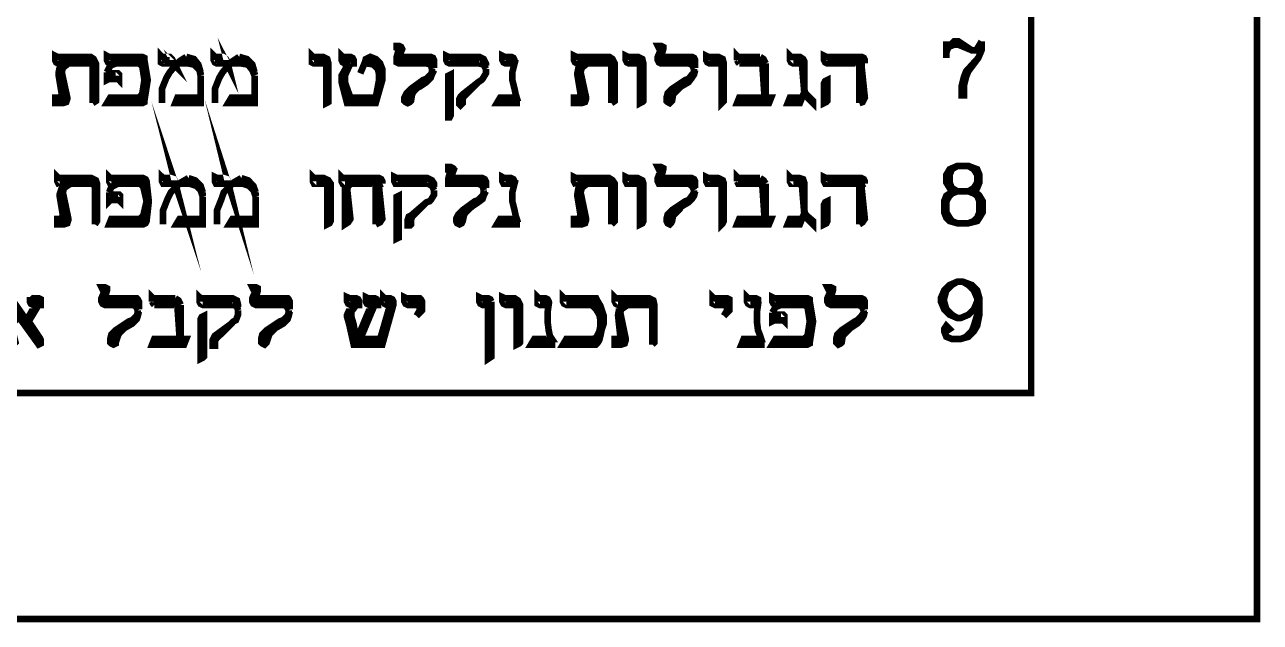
# Model space of a CAD drawing. Extents: x -6935 to 6681, y -4073 to 3778.
# Drawn here: x 5581 to 6681, y -4073 to -3541 of the extents above; entities that cross this region are included whole.
import ezdxf

# ---------------------------------------------------------------- set-up
doc = ezdxf.new("R2010")
doc.units = 0
doc.header["$MEASUREMENT"] = 0

msp = doc.modelspace()

# ---------------------------------------------------------------- linework, layer by layer
at = {"color": 0, "const_width": 5.882508833876793}
for points in [[(6677.84565297868, -4069.668355960762), (6677.84565297868, 3774.663056522774), (-3865.547875738412, 3774.663056522776), (-3865.547875738412, -4069.668355960762), (6677.84565297868, -4069.668355960762)], [(6476.879150683413, -3868.668911616026), (6476.879150683413, 3573.657729669204), (-3663.601347471422, 3573.657729669207), (-3663.601347471422, -3868.668911616026), (6476.879150683413, -3868.668911616026)], [(6476.879150683413, -3868.668911616026), (6476.879150683413, 3573.657729669204), (-3663.601347471422, 3573.657729669207), (-3663.601347471422, -3868.668911616026), (6476.879150683413, -3868.668911616026)], [(5715.076609169868, -3577.484724339126), (5713.129498745855, -3575.531731406278), (5704.293970477373, -3575.531731406278), (5702.340977544523, -3574.543469922186), (5702.340977544523, -3568.666843597144), (5703.293943975614, -3569.666870098903), (5710.158831784747, -3569.666870098903), (5712.141237261763, -3571.608098014082), (5713.129498745855, -3573.555208438095), (5715.076609169868, -3577.484724339126)], [(5762.154327367383, -3577.484724339126), (5761.166065883292, -3575.531731406278), (5752.318772597142, -3575.531731406278), (5750.371662173127, -3574.543469922186), (5749.383400689037, -3572.596359498174), (5749.383400689037, -3568.666843597144), (5750.371662173127, -3569.666870098903), (5757.236549982263, -3569.666870098903), (5760.166039381533, -3571.608098014082), (5761.166065883292, -3573.555208438095), (5762.154327367383, -3577.484724339126)], [(5849.403698391443, -3610.832666918373), (5849.403698391443, -3575.531731406278), (5838.615177190115, -3575.531731406278), (5836.638654221932, -3574.543469922186), (5836.638654221932, -3568.666843597144), (5837.626915706023, -3569.666870098903), (5846.468326483338, -3569.666870098903), (5850.356664822533, -3571.608098014082), (5851.356691324292, -3575.531731406278), (5851.356691324292, -3609.844405434282), (5849.403698391443, -3610.832666918373)], [(5685.646417473981, -3610.832666918373), (5654.274997862918, -3610.832666918373), (5657.245664824026, -3605.914889533252), (5682.716928074711, -3605.914889533252), (5685.646417473981, -3602.985400133982), (5687.634705459832, -3590.243885999805), (5685.646417473981, -3577.484724339126), (5682.716928074711, -3575.531731406278), (5657.245664824026, -3575.531731406278), (5655.269141855842, -3574.543469922186), (5654.274997862918, -3572.596359498174), (5654.274997862918, -3568.666843597144), (5656.257403339934, -3569.666870098903), (5685.646417473981, -3569.666870098903), (5687.634705459832, -3570.619836529991), (5687.634705459832, -3572.596359498174), (5690.564194859102, -3590.243885999805), (5687.634705459832, -3608.850261441356), (5687.634705459832, -3609.844405434282), (5685.646417473981, -3610.832666918373)], [(6128.816985491758, -3610.832666918373), (6128.816985491758, -3575.531731406278), (6119.022608283354, -3575.531731406278), (6117.040202806338, -3574.543469922186), (6116.081353866415, -3572.596359498174), (6116.081353866415, -3568.666843597144), (6118.028464290426, -3569.666870098903), (6126.840462523574, -3569.666870098903), (6130.764095915771, -3571.608098014082), (6131.752357399862, -3575.531731406278), (6131.752357399862, -3608.850261441356), (6130.764095915771, -3609.844405434282), (6128.816985491758, -3610.832666918373)], [(6201.359496180243, -3610.832666918373), (6201.359496180243, -3575.531731406278), (6190.572151480679, -3575.531731406278), (6188.625629307551, -3574.543469922186), (6187.636191321692, -3572.596359498174), (6187.636191321692, -3568.666843597144), (6189.615067293407, -3569.666870098903), (6198.424124272138, -3569.666870098903), (6202.348934166102, -3571.608098014082), (6203.33837215196, -3575.531731406278), (6203.33837215196, -3608.850261441356), (6202.348934166102, -3609.844405434282), (6201.359496180243, -3610.832666918373)], [(5960.183104751011, -3585.337873632351), (5960.183104751011, -3621.621188119702), (5959.188960758087, -3623.562416034882), (5958.235994326998, -3623.562416034882), (5958.235994326998, -3586.326135116442), (5960.183104751011, -3585.337873632351)], [(6295.476108016972, -3590.243885999805), (6295.476108016972, -3608.850261441356), (6294.5190238297, -3609.844405434282), (6292.540147857984, -3610.832666918373), (6292.540147857984, -3593.179257907909), (6293.52958584384, -3591.202734939726), (6295.476108016972, -3590.243885999805)], [(5716.06487065396, -3685.352288825925), (5715.076609169868, -3682.381621864817), (5704.293970477373, -3682.381621864817), (5703.293943975614, -3680.434511440804), (5703.293943975614, -3676.516760557442), (5704.293970477373, -3677.505022041533), (5711.147093268837, -3677.505022041533), (5714.088347685776, -3678.493283525623), (5715.076609169868, -3681.422772924896), (5716.06487065396, -3685.352288825925)], [(5763.107293798472, -3685.352288825925), (5762.154327367383, -3682.381621864817), (5751.359923657219, -3682.381621864817), (5750.371662173127, -3680.434511440804), (5750.371662173127, -3676.516760557442), (5752.318772597142, -3677.505022041533), (5758.224811466354, -3677.505022041533), (5761.166065883292, -3678.493283525623), (5762.154327367383, -3681.422772924896), (5763.107293798472, -3685.352288825925)], [(5686.634678958073, -3718.670818861002), (5656.257403339934, -3718.670818861002), (5658.204513763947, -3713.753041475881), (5683.705189558803, -3713.753041475881), (5686.634678958073, -3710.82355207661), (5689.575933375012, -3698.082037942433), (5686.634678958073, -3685.352288825925), (5683.705189558803, -3682.381621864817), (5657.245664824026, -3682.381621864817), (5656.257403339934, -3680.434511440804), (5656.257403339934, -3676.516760557442), (5657.245664824026, -3677.505022041533), (5686.634678958073, -3677.505022041533), (5688.622966943924, -3678.493283525623), (5689.575933375012, -3680.434511440804), (5691.552456343194, -3698.082037942433), (5689.575933375012, -3715.729564444064), (5688.622966943924, -3717.68255737691), (5686.634678958073, -3718.670818861002)], [(5850.356664822533, -3718.670818861002), (5850.356664822533, -3682.381621864817), (5838.615177190115, -3682.381621864817), (5837.626915706023, -3680.434511440804), (5837.626915706023, -3676.516760557442), (5838.615177190115, -3677.505022041533), (5847.427175423263, -3677.505022041533), (5851.356691324292, -3679.446249956713), (5853.333214292476, -3682.381621864817), (5853.333214292476, -3715.729564444064), (5852.344952808384, -3717.68255737691), (5850.356664822533, -3718.670818861002)], [(6128.816985491758, -3718.670818861002), (6128.816985491758, -3682.381621864817), (6117.040202806338, -3682.381621864817), (6116.081353866415, -3680.434511440804), (6116.081353866415, -3676.516760557442), (6118.028464290426, -3677.505022041533), (6126.840462523574, -3677.505022041533), (6130.764095915771, -3679.446249956713), (6131.752357399862, -3682.381621864817), (6131.752357399862, -3715.729564444064), (6130.764095915771, -3717.68255737691), (6128.816985491758, -3718.670818861002)], [(6201.359496180243, -3718.670818861002), (6201.359496180243, -3682.381621864817), (6188.625629307551, -3682.381621864817), (6187.636191321692, -3680.434511440804), (6187.636191321692, -3676.516760557442), (6189.615067293407, -3677.505022041533), (6198.424124272138, -3677.505022041533), (6202.348934166102, -3679.446249956713), (6203.33837215196, -3682.381621864817), (6203.33837215196, -3715.729564444064), (6202.348934166102, -3717.68255737691), (6201.359496180243, -3718.670818861002)], [(5914.093648037586, -3693.17602557498), (5914.093648037586, -3730.447601546424), (5912.146537613575, -3731.400567977512), (5912.146537613575, -3694.164287059071), (5914.093648037586, -3693.17602557498)], [(6295.476108016972, -3698.082037942433), (6295.476108016972, -3715.729564444064), (6294.5190238297, -3717.68255737691), (6292.540147857984, -3718.670818861002), (6292.540147857984, -3701.023292359373), (6293.52958584384, -3699.070299426524), (6295.476108016972, -3698.082037942433)], [(5909.217048214303, -3787.284401899341), (5909.217048214303, -3790.260951369283), (5899.381493444062, -3825.556004372543), (5873.910230193374, -3825.556004372543), (5869.992479310013, -3807.908477870914), (5868.015956341831, -3801.04359006178), (5868.015956341831, -3799.067067093597), (5871.933707225193, -3790.260951369283), (5870.980740794104, -3790.260951369283), (5869.004217825921, -3789.260924867524), (5868.015956341831, -3787.284401899341), (5868.015956341831, -3783.396063560149), (5869.992479310013, -3784.35491250007), (5875.863223126222, -3784.35491250007), (5877.84562860324, -3785.343173984162), (5878.798595034326, -3787.284401899341), (5878.798595034326, -3790.260951369283), (5875.863223126222, -3790.260951369283), (5874.869079133297, -3792.202179284462), (5871.933707225193, -3796.125812676657), (5871.933707225193, -3801.04359006178), (5873.910230193374, -3807.908477870914), (5875.863223126222, -3820.638226987422), (5876.851484610313, -3820.638226987422), (5889.581233726822, -3790.260951369283), (5887.640005811643, -3790.260951369283), (5885.66348284346, -3789.260924867524), (5884.704633903539, -3787.284401899341), (5884.704633903539, -3783.396063560149), (5886.651744327552, -3784.35491250007), (5892.522488143761, -3784.35491250007), (5894.499011111942, -3785.343173984162), (5895.487272596034, -3787.284401899341), (5895.487272596034, -3790.260951369283), (5892.522488143761, -3790.260951369283), (5879.786856518418, -3820.638226987422), (5897.434383020047, -3820.638226987422), (5906.240498744362, -3790.260951369283), (5903.31100934509, -3790.260951369283), (5901.363898921079, -3789.260924867524), (5900.375637436988, -3787.284401899341), (5900.375637436988, -3783.396063560149), (5901.363898921079, -3784.35491250007), (5906.240498744362, -3784.35491250007), (5908.228786730213, -3785.343173984162), (5909.217048214303, -3787.284401899341)], [(6018.996428072112, -3825.556004372543), (6018.996428072112, -3790.260951369283), (6009.202050863707, -3790.260951369283), (6007.254940439694, -3789.260924867524), (6006.266678955602, -3787.284401899341), (6006.266678955602, -3783.396063560149), (6008.213789379615, -3784.35491250007), (6017.049317648098, -3784.35491250007), (6019.990572065039, -3786.331435468253), (6021.937682489051, -3790.260951369283), (6021.937682489051, -3823.579481404362), (6020.978833549128, -3824.567742888453), (6018.996428072112, -3825.556004372543)], [(6089.592416587468, -3825.556004372543), (6060.203402453419, -3825.556004372543), (6063.138774361523, -3820.638226987422), (6086.657044679363, -3820.638226987422), (6089.592416587468, -3819.649965503333), (6092.527788495572, -3813.773339178289), (6093.521932488498, -3808.861444302001), (6093.521932488498, -3803.978961969884), (6092.527788495572, -3799.067067093597), (6089.592416587468, -3794.149289708474), (6086.657044679363, -3791.21391780037), (6084.70993425535, -3790.260951369283), (6063.138774361523, -3790.260951369283), (6061.156368884507, -3789.260924867524), (6060.203402453419, -3787.284401899341), (6060.203402453419, -3783.396063560149), (6061.156368884507, -3784.35491250007), (6089.592416587468, -3784.35491250007), (6090.580678071557, -3786.331435468253), (6093.521932488498, -3791.21391780037), (6096.457304396603, -3800.055328577689), (6096.457304396603, -3806.920216386822), (6094.510193972588, -3812.785077694197), (6093.521932488498, -3817.702855079317), (6092.527788495572, -3821.626488471513), (6090.580678071557, -3824.567742888453), (6089.592416587468, -3825.556004372543)], [(6277.827405013575, -3825.556004372543), (6246.455397151627, -3825.556004372543), (6249.39076905973, -3820.638226987422), (6274.890856603703, -3820.638226987422), (6277.827405013575, -3817.702855079317), (6279.805692734408, -3804.931928400972), (6277.827405013575, -3792.202179284462), (6274.890856603703, -3790.260951369283), (6249.39076905973, -3790.260951369283), (6247.444835137483, -3789.260924867524), (6246.455397151627, -3787.284401899341), (6246.455397151627, -3783.396063560149), (6248.434273123343, -3784.35491250007), (6277.827405013575, -3784.35491250007), (6279.805692734408, -3785.343173984162), (6279.805692734408, -3787.284401899341), (6282.742241144277, -3804.931928400972), (6279.805692734408, -3823.579481404362), (6279.805692734408, -3824.567742888453), (6277.827405013575, -3825.556004372543)], [(5740.577284964724, -3800.055328577689), (5740.577284964724, -3836.30923052087), (5739.589023480632, -3837.297492004961), (5737.641913056619, -3838.285753489053), (5737.641913056619, -3802.990700485793), (5738.60076199654, -3801.04359006178), (5740.577284964724, -3800.055328577689)]]:
    msp.add_lwpolyline(points, close=True, dxfattribs=at)
for points in [[(5883.716372419447, -3575.531731406278), (5884.704633903539, -3571.608098014082), (5888.628267295735, -3569.666870098903), (5893.510749627851, -3571.608098014082), (5897.434383020047, -3575.531731406278), (5899.381493444062, -3580.449508791401), (5899.381493444062, -3590.243885999805), (5893.510749627851, -3610.832666918373), (5868.015956341831, -3610.832666918373), (5863.127591500879, -3592.190996423817), (5863.127591500879, -3586.326135116442), (5867.051224893074, -3579.461247307309), (5867.051224893074, -3576.519992890369), (5866.062963408984, -3575.531731406278), (5864.115852984971, -3574.543469922186), (5863.127591500879, -3572.596359498174), (5863.127591500879, -3568.666843597144), (5864.115852984971, -3569.666870098903), (5870.980740794104, -3569.666870098903), (5872.921968709285, -3570.619836529991), (5873.910230193374, -3572.596359498174), (5873.910230193374, -3575.531731406278), (5870.980740794104, -3575.531731406278), (5866.062963408984, -3586.326135116442), (5866.062963408984, -3592.190996423817), (5870.980740794104, -3605.914889533252), (5893.510749627851, -3605.914889533252), (5896.446121535957, -3590.243885999805), (5896.446121535957, -3585.337873632351)], [(5938.606062348352, -3575.531731406278), (5914.093648037586, -3575.531731406278), (5912.146537613575, -3574.543469922186), (5912.146537613575, -3569.666870098903), (5914.093648037586, -3562.80198228977), (5912.146537613575, -3561.813720805678), (5912.146537613575, -3559.831315328661), (5914.093648037586, -3559.831315328661), (5916.070171005769, -3560.825459321587), (5917.034902454527, -3562.80198228977), (5914.093648037586, -3569.666870098903), (5942.529695740546, -3569.666870098903), (5944.512101217564, -3570.619836529991), (5945.465067648653, -3572.596359498174), (5945.465067648653, -3579.461247307309)], [(6171.96636429001, -3575.531731406278), (6147.458655986315, -3575.531731406278), (6145.476250509299, -3574.543469922186), (6144.487989025207, -3572.596359498174), (6144.487989025207, -3569.666870098903), (6147.458655986315, -3562.80198228977), (6145.476250509299, -3561.813720805678), (6144.487989025207, -3559.831315328661), (6147.458655986315, -3559.831315328661), (6149.405766410327, -3560.825459321587), (6149.405766410327, -3562.80198228977), (6147.458655986315, -3569.666870098903), (6174.902912699883, -3569.666870098903), (6176.848846622128, -3570.619836529991), (6177.838284607988, -3572.596359498174), (6177.838284607988, -3579.461247307309)], [(6235.668052452063, -3569.666870098903), (6216.072239024654, -3569.666870098903), (6215.082801038794, -3568.666843597144), (6215.082801038794, -3572.596359498174)], [(6270.008374271585, -3575.531731406278), (6265.092949889999, -3575.531731406278), (6263.146427716869, -3574.543469922186), (6262.156989731011, -3572.596359498174), (6262.156989731011, -3568.666843597144), (6263.146427716869, -3569.666870098903), (6270.96604670974, -3569.666870098903), (6273.901418617845, -3571.608098014082), (6274.890856603703, -3573.555208438095), (6274.890856603703, -3598.067622748861), (6275.880294589562, -3601.997138649891), (6282.742241144277, -3608.850261441356), (6282.742241144277, -3610.832666918373), (6274.890856603703, -3602.985400133982)], [(6401.368914288238, -3555.937094480634), (6401.368914288238, -3570.619836529991)], [(6401.368914288238, -3565.737354197874), (6403.347790259953, -3560.825459321587), (6408.230272592071, -3555.937094480634), (6412.155670736918, -3555.937094480634), (6423.93245342234, -3563.760831229691), (6427.857851567185, -3563.760831229691), (6429.804961991198, -3560.825459321587), (6432.740333899304, -3555.937094480634)], [(6403.347790259953, -3560.825459321587), (6408.230272592071, -3558.87246638874), (6412.155670736918, -3558.87246638874), (6423.93245342234, -3563.760831229691)], [(6432.740333899304, -3555.937094480634), (6432.740333899304, -3563.760831229691), (6429.804961991198, -3570.619836529991), (6420.964139464764, -3582.396619215413), (6419.018205542518, -3587.314396600534), (6417.071095118505, -3595.132250840755), (6417.071095118505, -3606.903151017344)], [(5614.103345036372, -3602.985400133982), (5611.162090619435, -3585.337873632351), (5611.162090619435, -3584.337847130592), (5612.115057050522, -3579.461247307309), (5618.021095919734, -3575.531731406278), (5611.162090619435, -3575.531731406278), (5609.185567651251, -3574.543469922186), (5608.22671871133, -3572.596359498174), (5608.22671871133, -3568.666843597144), (5610.173829135343, -3569.666870098903), (5639.604020831228, -3569.666870098903), (5642.5335102305, -3571.608098014082), (5644.480620654511, -3575.531731406278), (5644.480620654511, -3608.850261441356), (5641.545248746408, -3610.832666918373)], [(5639.604020831228, -3575.531731406278), (5619.968206343747, -3575.531731406278), (5615.091606520464, -3579.461247307309), (5614.103345036372, -3583.384880699505), (5619.01523991266, -3605.914889533252), (5619.01523991266, -3606.903151017344), (5618.021095919734, -3609.844405434282), (5615.091606520464, -3610.832666918373), (5608.22671871133, -3610.832666918373), (5608.22671871133, -3605.914889533252), (5611.162090619435, -3605.914889533252)], [(5640.556987262316, -3572.596359498174), (5611.162090619435, -3572.596359498174)], [(5639.604020831228, -3575.531731406278), (5641.545248746408, -3575.531731406278), (5641.545248746408, -3577.484724339126)], [(5654.274997862918, -3583.384880699505), (5657.245664824026, -3577.484724339126), (5662.128147156143, -3575.531731406278)], [(5657.245664824026, -3572.596359498174), (5685.646417473981, -3572.596359498174)], [(5724.870986378273, -3569.666870098903), (5719.000242562062, -3573.555208438095), (5717.053132138049, -3575.531731406278), (5715.076609169868, -3577.484724339126), (5710.158831784747, -3583.384880699505), (5707.223459876643, -3588.267363031621), (5703.293943975614, -3598.067622748861), (5703.293943975614, -3610.832666918373)], [(5710.158831784747, -3572.596359498174), (5703.293943975614, -3572.596359498174)], [(5726.847509346455, -3575.531731406278), (5717.053132138049, -3575.531731406278)], [(5722.929758463093, -3572.596359498174), (5733.71239715559, -3575.531731406278)], [(5724.870986378273, -3569.666870098903), (5731.735874187407, -3571.608098014082), (5735.659507579603, -3576.519992890369), (5737.641913056619, -3583.384880699505)], [(5726.847509346455, -3575.531731406278), (5731.735874187407, -3576.519992890369), (5736.653651572527, -3581.408357731322), (5737.641913056619, -3586.326135116442)], [(5771.948704575787, -3569.666870098903), (5766.07796075958, -3573.555208438095), (5765.083816766653, -3575.531731406278), (5762.154327367383, -3577.484724339126), (5757.236549982263, -3583.384880699505), (5754.301178074158, -3588.267363031621), (5750.371662173127, -3598.067622748861), (5750.371662173127, -3610.832666918373)], [(5757.236549982263, -3572.596359498174), (5750.371662173127, -3572.596359498174)], [(5773.895814999802, -3575.531731406278), (5765.083816766653, -3575.531731406278)], [(5769.972181607607, -3572.596359498174), (5781.743081784194, -3575.531731406278)], [(5771.948704575787, -3569.666870098903), (5778.813592384924, -3571.608098014082), (5783.690192208207, -3576.519992890369), (5785.672597685223, -3583.384880699505)], [(5773.895814999802, -3575.531731406278), (5779.801853869014, -3576.519992890369), (5783.690192208207, -3581.408357731322), (5785.672597685223, -3586.326135116442)], [(5849.403698391443, -3572.596359498174), (5838.615177190115, -3572.596359498174)], [(5870.980740794104, -3572.596359498174), (5866.062963408984, -3572.596359498174), (5868.015956341831, -3575.531731406278)], [(5879.786856518418, -3584.337847130592), (5884.704633903539, -3572.596359498174), (5888.628267295735, -3572.596359498174), (5895.487272596034, -3577.484724339126), (5896.446121535957, -3581.408357731322)], [(5883.716372419447, -3577.484724339126), (5884.704633903539, -3575.531731406278), (5886.651744327552, -3575.531731406278)], [(5886.651744327552, -3575.531731406278), (5891.557756695005, -3576.519992890369), (5895.487272596034, -3580.449508791401), (5896.446121535957, -3585.337873632351)], [(5942.529695740546, -3572.596359498174), (5914.093648037586, -3572.596359498174)], [(5938.606062348352, -3575.531731406278), (5942.529695740546, -3576.519992890369), (5943.517957224638, -3580.449508791401)], [(5985.677898037035, -3575.531731406278), (5959.188960758087, -3575.531731406278), (5957.241850334074, -3574.543469922186), (5956.253588849982, -3572.596359498174), (5956.253588849982, -3568.666843597144), (5958.235994326998, -3569.666870098903), (5985.677898037035, -3569.666870098903), (5989.607413938063, -3571.608098014082), (5991.554524362076, -3575.531731406278), (5991.554524362076, -3577.484724339126)], [(5985.677898037035, -3572.596359498174), (5960.183104751011, -3572.596359498174)], [(5985.677898037035, -3575.531731406278), (5989.607413938063, -3576.519992890369), (5991.554524362076, -3580.449508791401)], [(6018.996428072112, -3606.903151017344), (6018.996428072112, -3610.832666918373), (6001.348901570482, -3610.832666918373), (6004.284273478586, -3605.914889533252), (6018.996428072112, -3605.914889533252), (6018.043461641024, -3602.985400133982), (6017.049317648098, -3598.067622748861), (6015.072794679918, -3590.243885999805), (6015.072794679918, -3583.384880699505), (6017.049317648098, -3575.531731406278), (6009.202050863707, -3575.531731406278), (6007.254940439694, -3574.543469922186), (6006.266678955602, -3572.596359498174), (6006.266678955602, -3568.666843597144), (6008.213789379615, -3569.666870098903), (6014.113945739995, -3569.666870098903), (6016.061056164006, -3570.619836529991), (6017.049317648098, -3572.596359498174), (6017.049317648098, -3575.531731406278)], [(6014.113945739995, -3572.596359498174), (6009.202050863707, -3572.596359498174)], [(6075.874405986868, -3602.985400133982), (6072.933151569929, -3585.337873632351), (6072.933151569929, -3584.337847130592), (6073.927295562855, -3579.461247307309), (6079.798039379062, -3575.531731406278), (6072.933151569929, -3575.531731406278), (6070.956628601747, -3574.543469922186), (6069.997779661822, -3572.596359498174), (6069.997779661822, -3568.666843597144), (6071.944890085837, -3569.666870098903), (6101.369199272889, -3569.666870098903), (6104.304571180994, -3571.608098014082), (6106.251681605007, -3575.531731406278), (6106.251681605007, -3608.850261441356), (6103.316309696902, -3610.832666918373)], [(6101.369199272889, -3575.531731406278), (6081.745149803075, -3575.531731406278), (6076.862667470959, -3579.461247307309), (6075.874405986868, -3583.384880699505), (6080.786300863154, -3605.914889533252), (6080.786300863154, -3606.903151017344), (6079.798039379062, -3609.844405434282), (6076.862667470959, -3610.832666918373), (6069.997779661822, -3610.832666918373), (6069.997779661822, -3605.914889533252), (6072.933151569929, -3605.914889533252)], [(6102.32804821281, -3572.596359498174), (6072.933151569929, -3572.596359498174)], [(6101.369199272889, -3575.531731406278), (6103.316309696902, -3575.531731406278), (6103.316309696902, -3577.484724339126)], [(6128.816985491758, -3572.596359498174), (6119.022608283354, -3572.596359498174)], [(6174.902912699883, -3572.596359498174), (6147.458655986315, -3572.596359498174)], [(6171.96636429001, -3575.531731406278), (6174.902912699883, -3576.519992890369), (6176.848846622128, -3580.449508791401)], [(6201.359496180243, -3572.596359498174), (6190.572151480679, -3572.596359498174)], [(6217.061677010512, -3575.531731406278), (6216.072239024654, -3574.543469922186), (6215.082801038794, -3572.596359498174)], [(6216.072239024654, -3572.596359498174), (6236.656902187038, -3572.596359498174)], [(6217.061677010512, -3575.531731406278), (6237.646340172896, -3575.531731406278), (6237.646340172896, -3577.484724339126), (6239.593450596909, -3605.914889533252)], [(6235.668052452063, -3569.666870098903), (6238.635778158754, -3571.608098014082), (6240.582888582767, -3575.531731406278)], [(6240.582888582767, -3605.914889533252), (6240.582888582767, -3575.531731406278)], [(6265.092949889999, -3572.596359498174), (6272.944922681456, -3572.596359498174)], [(6270.008374271585, -3575.531731406278), (6271.955484695598, -3575.531731406278), (6272.944922681456, -3577.484724339126)], [(6323.911567469047, -3610.832666918373), (6323.911567469047, -3577.484724339126), (6324.901005454907, -3575.531731406278), (6295.476108016972, -3575.531731406278), (6293.52958584384, -3574.543469922186), (6292.540147857984, -3572.596359498174), (6292.540147857984, -3568.666843597144), (6294.5190238297, -3569.666870098903), (6325.890443440765, -3569.666870098903), (6327.837553864778, -3570.619836529991), (6328.826991850638, -3572.596359498174), (6328.826991850638, -3575.531731406278)], [(6325.890443440765, -3572.596359498174), (6295.476108016972, -3572.596359498174)], [(6325.890443440765, -3577.484724339126), (6326.84811587892, -3575.531731406278), (6328.826991850638, -3575.531731406278)], [(6429.804961991198, -3570.619836529991), (6419.018205542518, -3582.396619215413), (6417.071095118505, -3587.314396600534), (6415.092219146789, -3595.132250840755), (6415.092219146789, -3606.903151017344)], [(5641.545248746408, -3610.832666918373), (5641.545248746408, -3577.484724339126)], [(5654.274997862918, -3583.384880699505), (5654.274997862918, -3590.243885999805), (5656.257403339934, -3589.255624515713), (5664.110552633159, -3589.255624515713), (5665.069401573081, -3590.243885999805), (5665.069401573081, -3585.337873632351), (5664.110552633159, -3584.337847130592), (5657.245664824026, -3584.337847130592), (5654.274997862918, -3585.337873632351)], [(5657.245664824026, -3586.326135116442), (5662.128147156143, -3586.326135116442)], [(5737.641913056619, -3605.914889533252), (5737.641913056619, -3610.832666918373), (5715.076609169868, -3610.832666918373), (5717.053132138049, -3605.914889533252), (5737.641913056619, -3605.914889533252), (5737.641913056619, -3586.326135116442)], [(5737.641913056619, -3585.337873632351), (5737.641913056619, -3583.384880699505)], [(5785.672597685223, -3605.914889533252), (5785.672597685223, -3610.832666918373), (5762.154327367383, -3610.832666918373), (5765.083816766653, -3605.914889533252), (5785.672597685223, -3605.914889533252), (5785.672597685223, -3586.326135116442)], [(5785.672597685223, -3585.337873632351), (5785.672597685223, -3583.384880699505)], [(5945.465067648653, -3581.408357731322), (5943.517957224638, -3585.337873632351), (5942.529695740546, -3588.267363031621), (5938.606062348352, -3592.190996423817), (5932.735318532143, -3596.120512324846), (5930.752913055127, -3597.108773808938), (5926.864574715935, -3601.032407201134), (5925.876313231844, -3602.985400133982), (5924.888051747752, -3608.850261441356), (5923.888025245993, -3609.844405434282), (5921.946797330815, -3610.832666918373), (5919.999686906798, -3609.844405434282), (5919.011425422708, -3608.850261441356), (5919.011425422708, -3605.914889533252), (5920.958535846723, -3601.997138649891), (5924.888051747752, -3598.067622748861), (5935.670690440247, -3590.243885999805), (5938.606062348352, -3589.255624515713), (5942.529695740546, -3585.337873632351), (5943.517957224638, -3583.384880699505), (5943.517957224638, -3580.449508791401)], [(5984.689636552943, -3592.190996423817), (5971.959887436435, -3604.961923102163), (5970.965743443507, -3606.903151017344), (5970.965743443507, -3610.832666918373), (5969.977481959417, -3611.820928402465), (5969.018633019494, -3612.779777342386), (5968.030371535402, -3611.820928402465), (5968.030371535402, -3606.903151017344), (5969.018633019494, -3604.961923102163), (5970.965743443507, -3602.985400133982), (5984.689636552943, -3592.190996423817), (5987.625008461047, -3590.243885999805), (5988.619152453972, -3589.255624515713), (5991.554524362076, -3584.337847130592), (5991.554524362076, -3580.449508791401)], [(6103.316309696902, -3610.832666918373), (6103.316309696902, -3577.484724339126)], [(6177.838284607988, -3581.408357731322), (6176.848846622128, -3585.337873632351), (6174.902912699883, -3588.267363031621), (6171.96636429001, -3592.190996423817), (6165.106182487943, -3596.120512324846), (6164.112038495017, -3597.108773808938), (6160.188405102823, -3601.032407201134), (6158.24129467881, -3602.985400133982), (6157.253033194718, -3608.850261441356), (6156.264771710627, -3609.844405434282), (6155.276510226535, -3610.832666918373), (6153.329399802522, -3609.844405434282), (6152.341138318432, -3608.850261441356), (6152.341138318432, -3605.914889533252), (6153.329399802522, -3601.997138649891), (6157.253033194718, -3598.067622748861), (6168.998050332437, -3590.243885999805), (6171.96636429001, -3589.255624515713), (6174.902912699883, -3585.337873632351), (6176.848846622128, -3583.384880699505), (6176.848846622128, -3580.449508791401)], [(6272.944922681456, -3605.914889533252), (6262.156989731011, -3605.914889533252), (6260.178702010178, -3610.832666918373), (6270.96604670974, -3610.832666918373), (6274.890856603703, -3601.032407201134), (6272.944922681456, -3577.484724339126)], [(6325.890443440765, -3577.484724339126), (6328.826991850638, -3605.914889533252), (6326.84811587892, -3609.844405434282), (6323.911567469047, -3610.832666918373)], [(5614.103345036372, -3593.179257907909), (5616.044572951552, -3608.850261441356), (5611.162090619435, -3608.850261441356)], [(5867.051224893074, -3598.067622748861), (5869.992479310013, -3608.850261441356), (5892.522488143761, -3608.850261441356)], [(6075.874405986868, -3593.179257907909), (6077.815633902046, -3608.850261441356), (6072.933151569929, -3608.850261441356)], [(6325.890443440765, -3608.850261441356), (6325.890443440765, -3596.120512324846)], [(5614.103345036372, -3602.985400133982), (5613.103318534613, -3604.961923102163), (5611.162090619435, -3605.914889533252)], [(5685.646417473981, -3608.850261441356), (5657.245664824026, -3608.850261441356)], [(5735.659507579603, -3608.850261441356), (5717.053132138049, -3608.850261441356)], [(5782.731343268286, -3608.850261441356), (5765.083816766653, -3608.850261441356)], [(5921.946797330815, -3608.850261441356), (5924.888051747752, -3601.032407201134)], [(6017.049317648098, -3608.850261441356), (6004.284273478586, -3608.850261441356)], [(6075.874405986868, -3602.985400133982), (6074.880261993942, -3604.961923102163), (6072.933151569929, -3605.914889533252)], [(6155.276510226535, -3608.850261441356), (6157.253033194718, -3601.032407201134)], [(6240.582888582767, -3605.914889533252), (6245.49772471347, -3605.914889533252), (6243.518848741754, -3610.832666918373), (6215.082801038794, -3610.832666918373), (6217.061677010512, -3605.914889533252), (6239.593450596909, -3605.914889533252)], [(6243.518848741754, -3608.850261441356), (6216.072239024654, -3608.850261441356)], [(6270.008374271585, -3608.850261441356), (6262.156989731011, -3608.850261441356)], [(5615.091606520464, -3710.82355207661), (5612.115057050522, -3693.17602557498), (5612.115057050522, -3692.217176635058), (5614.103345036372, -3686.311137765846), (5619.01523991266, -3682.381621864817), (5611.162090619435, -3682.381621864817), (5610.173829135343, -3680.434511440804), (5610.173829135343, -3676.516760557442), (5611.162090619435, -3677.505022041533), (5640.556987262316, -3677.505022041533), (5644.480620654511, -3679.446249956713), (5645.468882138603, -3682.381621864817), (5645.468882138603, -3715.729564444064), (5643.52177171459, -3718.670818861002)], [(5893.510749627851, -3718.670818861002), (5893.510749627851, -3685.352288825925), (5895.487272596034, -3682.381621864817), (5870.980740794104, -3682.381621864817), (5868.015956341831, -3686.311137765846), (5870.980740794104, -3713.753041475881), (5869.004217825921, -3716.729590945823), (5866.062963408984, -3718.670818861002), (5866.062963408984, -3686.311137765846), (5868.015956341831, -3682.381621864817), (5864.115852984971, -3682.381621864817), (5863.127591500879, -3680.434511440804), (5863.127591500879, -3676.516760557442), (5864.115852984971, -3677.505022041533), (5896.446121535957, -3677.505022041533), (5898.422644504139, -3678.493283525623), (5899.381493444062, -3680.434511440804), (5899.381493444062, -3682.381621864817)], [(5939.594323832443, -3682.381621864817), (5911.158276129483, -3682.381621864817), (5910.170014645391, -3680.434511440804), (5910.170014645391, -3676.516760557442), (5912.146537613575, -3677.505022041533), (5939.594323832443, -3677.505022041533), (5943.517957224638, -3679.446249956713), (5945.465067648653, -3682.381621864817), (5945.465067648653, -3685.352288825925)], [(5984.689636552943, -3682.381621864817), (5958.235994326998, -3682.381621864817), (5958.235994326998, -3677.505022041533), (5960.183104751011, -3669.651872748306), (5958.235994326998, -3669.651872748306), (5958.235994326998, -3667.704762324294), (5960.183104751011, -3667.704762324294), (5962.159627719195, -3668.663611264215), (5963.118476659116, -3669.651872748306), (5960.183104751011, -3677.505022041533), (5988.619152453972, -3677.505022041533), (5990.566262877986, -3678.493283525623), (5991.554524362076, -3680.434511440804), (5991.554524362076, -3686.311137765846)], [(6018.996428072112, -3714.741302959972), (6018.996428072112, -3718.670818861002), (6001.348901570482, -3718.670818861002), (6004.284273478586, -3713.753041475881), (6018.996428072112, -3713.753041475881), (6018.043461641024, -3710.82355207661), (6017.049317648098, -3705.93518723566), (6015.072794679918, -3698.082037942433), (6015.072794679918, -3690.234771158041), (6017.049317648098, -3682.381621864817), (6007.254940439694, -3682.381621864817), (6006.266678955602, -3680.434511440804), (6006.266678955602, -3676.516760557442), (6008.213789379615, -3677.505022041533), (6014.113945739995, -3677.505022041533), (6016.061056164006, -3678.493283525623), (6017.049317648098, -3680.434511440804), (6017.049317648098, -3682.381621864817)], [(6075.874405986868, -3710.82355207661), (6072.933151569929, -3693.17602557498), (6072.933151569929, -3692.217176635058), (6073.927295562855, -3686.311137765846), (6079.798039379062, -3682.381621864817), (6070.956628601747, -3682.381621864817), (6069.997779661822, -3680.434511440804), (6069.997779661822, -3676.516760557442), (6071.944890085837, -3677.505022041533), (6101.369199272889, -3677.505022041533), (6104.304571180994, -3679.446249956713), (6106.251681605007, -3682.381621864817), (6106.251681605007, -3715.729564444064), (6103.316309696902, -3718.670818861002)], [(6171.96636429001, -3682.381621864817), (6145.476250509299, -3682.381621864817), (6144.487989025207, -3680.434511440804), (6144.487989025207, -3677.505022041533), (6147.458655986315, -3669.651872748306), (6145.476250509299, -3669.651872748306), (6144.487989025207, -3667.704762324294), (6147.458655986315, -3667.704762324294), (6149.405766410327, -3668.663611264215), (6149.405766410327, -3669.651872748306), (6147.458655986315, -3677.505022041533), (6174.902912699883, -3677.505022041533), (6176.848846622128, -3678.493283525623), (6177.838284607988, -3680.434511440804), (6177.838284607988, -3686.311137765846)], [(6235.668052452063, -3677.505022041533), (6216.072239024654, -3677.505022041533), (6215.082801038794, -3676.516760557442), (6215.082801038794, -3680.434511440804)], [(6270.008374271585, -3682.381621864817), (6263.146427716869, -3682.381621864817), (6262.156989731011, -3680.434511440804), (6262.156989731011, -3676.516760557442), (6263.146427716869, -3677.505022041533), (6270.96604670974, -3677.505022041533), (6273.901418617845, -3678.493283525623), (6274.890856603703, -3681.422772924896), (6274.890856603703, -3705.93518723566), (6275.880294589562, -3709.864703136689), (6282.742241144277, -3715.729564444064), (6282.742241144277, -3718.670818861002), (6274.890856603703, -3710.82355207661)], [(6323.911567469047, -3718.670818861002), (6323.911567469047, -3685.352288825925), (6324.901005454907, -3682.381621864817), (6293.52958584384, -3682.381621864817), (6292.540147857984, -3680.434511440804), (6292.540147857984, -3676.516760557442), (6294.5190238297, -3677.505022041533), (6325.890443440765, -3677.505022041533), (6327.837553864778, -3678.493283525623), (6328.826991850638, -3680.434511440804), (6328.826991850638, -3682.381621864817)], [(6420.964139464764, -3666.710618331369), (6428.81552400534, -3669.651872748306), (6430.794399977058, -3674.563767624593), (6430.794399977058, -3681.422772924896), (6428.81552400534, -3686.311137765846), (6420.964139464764, -3689.24650967395), (6411.166232751058, -3689.24650967395), (6404.30546269811, -3686.311137765846), (6401.368914288238, -3681.422772924896), (6401.368914288238, -3674.563767624593), (6404.30546269811, -3669.651872748306), (6411.166232751058, -3666.710618331369), (6420.964139464764, -3666.710618331369), (6425.878975595469, -3669.651872748306), (6428.81552400534, -3674.563767624593), (6428.81552400534, -3681.422772924896), (6425.878975595469, -3686.311137765846), (6420.964139464764, -3689.24650967395)], [(6411.166232751058, -3689.24650967395), (6406.283750418943, -3686.311137765846), (6404.30546269811, -3681.422772924896), (6404.30546269811, -3674.563767624593), (6406.283750418943, -3669.651872748306), (6411.166232751058, -3666.710618331369)], [(5640.556987262316, -3682.381621864817), (5621.94472931193, -3682.381621864817), (5616.044572951552, -3686.311137765846), (5615.091606520464, -3690.234771158041), (5619.968206343747, -3713.753041475881), (5619.968206343747, -3714.741302959972), (5619.01523991266, -3717.68255737691), (5616.044572951552, -3718.670818861002), (5610.173829135343, -3718.670818861002), (5610.173829135343, -3713.753041475881), (5612.115057050522, -3713.753041475881)], [(5641.545248746408, -3680.434511440804), (5612.115057050522, -3680.434511440804)], [(5640.556987262316, -3682.381621864817), (5642.5335102305, -3683.375765857742), (5643.52177171459, -3685.352288825925)], [(5643.52177171459, -3718.670818861002), (5643.52177171459, -3685.352288825925)], [(5656.257403339934, -3690.234771158041), (5658.204513763947, -3685.352288825925), (5664.110552633159, -3682.381621864817)], [(5658.204513763947, -3680.434511440804), (5686.634678958073, -3680.434511440804)], [(5726.847509346455, -3677.505022041533), (5719.988504046154, -3681.422772924896), (5719.000242562062, -3682.381621864817), (5716.06487065396, -3685.352288825925), (5711.147093268837, -3690.234771158041), (5708.211721360734, -3696.105514974252), (5704.293970477373, -3705.93518723566), (5704.293970477373, -3718.670818861002)], [(5711.147093268837, -3680.434511440804), (5704.293970477373, -3680.434511440804)], [(5727.806358286378, -3682.381621864817), (5719.000242562062, -3682.381621864817)], [(5723.918019947183, -3680.434511440804), (5735.659507579603, -3682.381621864817)], [(5726.847509346455, -3677.505022041533), (5732.724135671499, -3679.446249956713), (5737.641913056619, -3684.364027341833), (5739.589023480632, -3690.234771158041)], [(5727.806358286378, -3682.381621864817), (5733.71239715559, -3684.364027341833), (5737.641913056619, -3688.287660734029), (5739.589023480632, -3694.164287059071)], [(5773.895814999802, -3677.505022041533), (5767.030927190666, -3681.422772924896), (5766.07796075958, -3682.381621864817), (5763.107293798472, -3685.352288825925), (5758.224811466354, -3690.234771158041), (5756.248288498171, -3696.105514974252), (5752.318772597142, -3705.93518723566), (5752.318772597142, -3718.670818861002)], [(5758.224811466354, -3680.434511440804), (5752.318772597142, -3680.434511440804)], [(5774.884076483893, -3682.381621864817), (5766.07796075958, -3682.381621864817)], [(5770.960443091697, -3680.434511440804), (5782.731343268286, -3682.381621864817)], [(5773.895814999802, -3677.505022041533), (5779.801853869014, -3679.446249956713), (5784.678453692299, -3684.364027341833), (5786.660859169315, -3690.234771158041)], [(5774.884076483893, -3682.381621864817), (5780.754820300102, -3684.364027341833), (5784.678453692299, -3688.287660734029), (5786.660859169315, -3694.164287059071)], [(5850.356664822533, -3680.434511440804), (5840.562287614126, -3680.434511440804)], [(5896.446121535957, -3680.434511440804), (5866.062963408984, -3680.434511440804)], [(5896.446121535957, -3685.352288825925), (5899.381493444062, -3713.753041475881), (5897.434383020047, -3716.729590945823), (5893.510749627851, -3718.670818861002)], [(5896.446121535957, -3685.352288825925), (5897.434383020047, -3683.375765857742), (5899.381493444062, -3682.381621864817)], [(5939.594323832443, -3680.434511440804), (5914.093648037586, -3680.434511440804)], [(5939.594323832443, -3682.381621864817), (5943.517957224638, -3684.364027341833), (5945.465067648653, -3688.287660734029)], [(5988.619152453972, -3680.434511440804), (5960.183104751011, -3680.434511440804)], [(5984.689636552943, -3682.381621864817), (5988.619152453972, -3684.364027341833), (5989.607413938063, -3688.287660734029)], [(6014.113945739995, -3680.434511440804), (6009.202050863707, -3680.434511440804)], [(6101.369199272889, -3682.381621864817), (6081.745149803075, -3682.381621864817), (6076.862667470959, -3686.311137765846), (6075.874405986868, -3690.234771158041), (6080.786300863154, -3713.753041475881), (6080.786300863154, -3714.741302959972), (6079.798039379062, -3717.68255737691), (6076.862667470959, -3718.670818861002), (6069.997779661822, -3718.670818861002), (6069.997779661822, -3713.753041475881), (6072.933151569929, -3713.753041475881)], [(6102.32804821281, -3680.434511440804), (6072.933151569929, -3680.434511440804)], [(6101.369199272889, -3682.381621864817), (6103.316309696902, -3683.375765857742), (6103.316309696902, -3685.352288825925)], [(6103.316309696902, -3718.670818861002), (6103.316309696902, -3685.352288825925)], [(6128.816985491758, -3680.434511440804), (6119.022608283354, -3680.434511440804)], [(6174.902912699883, -3680.434511440804), (6147.458655986315, -3680.434511440804)], [(6171.96636429001, -3682.381621864817), (6174.902912699883, -3684.364027341833), (6176.848846622128, -3688.287660734029)], [(6201.359496180243, -3680.434511440804), (6190.572151480679, -3680.434511440804)], [(6217.061677010512, -3682.381621864817), (6216.072239024654, -3682.381621864817), (6215.082801038794, -3680.434511440804)], [(6216.072239024654, -3680.434511440804), (6236.656902187038, -3680.434511440804)], [(6217.061677010512, -3682.381621864817), (6235.668052452063, -3682.381621864817), (6237.646340172896, -3683.375765857742), (6237.646340172896, -3685.352288825925), (6239.593450596909, -3713.753041475881)], [(6235.668052452063, -3677.505022041533), (6238.635778158754, -3679.446249956713), (6240.582888582767, -3682.381621864817)], [(6240.582888582767, -3713.753041475881), (6240.582888582767, -3682.381621864817)], [(6272.944922681456, -3713.753041475881), (6262.156989731011, -3713.753041475881), (6260.178702010178, -3718.670818861002), (6270.96604670974, -3718.670818861002), (6274.890856603703, -3708.876441652598), (6272.944922681456, -3685.352288825925)], [(6265.092949889999, -3680.434511440804), (6272.944922681456, -3680.434511440804)], [(6270.008374271585, -3682.381621864817), (6271.955484695598, -3683.375765857742), (6272.944922681456, -3685.352288825925)], [(6325.890443440765, -3680.434511440804), (6295.476108016972, -3680.434511440804)], [(6325.890443440765, -3685.352288825925), (6328.826991850638, -3713.753041475881), (6326.84811587892, -3716.729590945823), (6323.911567469047, -3718.670818861002)], [(6325.890443440765, -3685.352288825925), (6326.84811587892, -3683.375765857742), (6328.826991850638, -3682.381621864817)], [(5656.257403339934, -3690.234771158041), (5656.257403339934, -3698.082037942433), (5657.245664824026, -3697.093776458341), (5665.069401573081, -3697.093776458341), (5666.057663057172, -3698.082037942433), (5666.057663057172, -3693.17602557498), (5665.069401573081, -3692.217176635058), (5658.204513763947, -3692.217176635058), (5656.257403339934, -3693.17602557498)], [(5658.204513763947, -3694.164287059071), (5664.110552633159, -3694.164287059071)], [(5739.589023480632, -3713.753041475881), (5739.589023480632, -3718.670818861002), (5716.06487065396, -3718.670818861002), (5719.000242562062, -3713.753041475881), (5739.589023480632, -3713.753041475881), (5739.589023480632, -3694.164287059071)], [(5739.589023480632, -3693.17602557498), (5739.589023480632, -3690.234771158041)], [(5786.660859169315, -3713.753041475881), (5786.660859169315, -3718.670818861002), (5763.107293798472, -3718.670818861002), (5766.07796075958, -3713.753041475881), (5786.660859169315, -3713.753041475881), (5786.660859169315, -3694.164287059071)], [(5786.660859169315, -3693.17602557498), (5786.660859169315, -3690.234771158041)], [(5867.051224893074, -3693.17602557498), (5868.015956341831, -3715.729564444064)], [(5896.446121535957, -3715.729564444064), (5895.487272596034, -3693.17602557498)], [(5938.606062348352, -3699.070299426524), (5925.876313231844, -3711.811813560702), (5924.888051747752, -3714.741302959972), (5924.888051747752, -3718.670818861002), (5923.888025245993, -3719.659080345093), (5921.946797330815, -3719.659080345093), (5921.946797330815, -3714.741302959972), (5922.935058814903, -3711.811813560702), (5924.888051747752, -3710.82355207661), (5938.606062348352, -3699.070299426524), (5941.541434256458, -3698.082037942433), (5942.529695740546, -3697.093776458341), (5945.465067648653, -3692.217176635058), (5945.465067648653, -3688.287660734029)], [(5991.554524362076, -3689.24650967395), (5989.607413938063, -3693.17602557498), (5988.619152453972, -3696.105514974252), (5984.689636552943, -3699.070299426524), (5978.818892736734, -3702.999815327554), (5976.84236976855, -3704.946925751568), (5972.912853867521, -3708.876441652598), (5971.959887436435, -3710.82355207661), (5970.965743443507, -3715.729564444064), (5969.977481959417, -3717.68255737691), (5968.030371535402, -3718.670818861002), (5966.05384856722, -3717.68255737691), (5965.094999627299, -3715.729564444064), (5965.094999627299, -3713.753041475881), (5967.042110051312, -3709.864703136689), (5970.965743443507, -3705.93518723566), (5981.754264644838, -3698.082037942433), (5984.689636552943, -3697.093776458341), (5988.619152453972, -3693.17602557498), (5989.607413938063, -3690.234771158041), (5989.607413938063, -3688.287660734029)], [(6177.838284607988, -3689.24650967395), (6176.848846622128, -3693.17602557498), (6174.902912699883, -3696.105514974252), (6171.96636429001, -3699.070299426524), (6165.106182487943, -3702.999815327554), (6164.112038495017, -3704.946925751568), (6160.188405102823, -3708.876441652598), (6158.24129467881, -3710.82355207661), (6157.253033194718, -3715.729564444064), (6156.264771710627, -3717.68255737691), (6155.276510226535, -3718.670818861002), (6153.329399802522, -3717.68255737691), (6152.341138318432, -3715.729564444064), (6152.341138318432, -3713.753041475881), (6153.329399802522, -3709.864703136689), (6157.253033194718, -3705.93518723566), (6168.998050332437, -3698.082037942433), (6171.96636429001, -3697.093776458341), (6174.902912699883, -3693.17602557498), (6176.848846622128, -3690.234771158041), (6176.848846622128, -3688.287660734029)], [(6420.964139464764, -3689.24650967395), (6428.81552400534, -3691.223032642133), (6430.794399977058, -3693.17602557498), (6433.729771885161, -3698.082037942433), (6433.729771885161, -3707.888180168506), (6430.794399977058, -3712.800075044794), (6428.81552400534, -3715.729564444064), (6420.964139464764, -3717.68255737691), (6411.166232751058, -3717.68255737691), (6404.30546269811, -3715.729564444064), (6401.368914288238, -3712.800075044794), (6399.421803864225, -3707.888180168506), (6399.421803864225, -3698.082037942433), (6401.368914288238, -3693.17602557498), (6404.30546269811, -3691.223032642133), (6411.166232751058, -3689.24650967395)], [(6411.166232751058, -3717.68255737691), (6406.283750418943, -3715.729564444064), (6404.30546269811, -3712.800075044794), (6401.368914288238, -3707.888180168506), (6401.368914288238, -3698.082037942433), (6404.30546269811, -3693.17602557498), (6406.283750418943, -3691.223032642133), (6411.166232751058, -3689.24650967395)], [(6420.964139464764, -3689.24650967395), (6425.878975595469, -3691.223032642133), (6428.81552400534, -3693.17602557498), (6430.794399977058, -3698.082037942433), (6430.794399977058, -3707.888180168506), (6428.81552400534, -3712.800075044794), (6425.878975595469, -3715.729564444064), (6420.964139464764, -3717.68255737691)], [(5615.091606520464, -3701.023292359373), (5618.021095919734, -3715.729564444064), (5612.115057050522, -3715.729564444064)], [(6075.874405986868, -3701.023292359373), (6077.815633902046, -3715.729564444064), (6072.933151569929, -3715.729564444064)], [(6325.890443440765, -3715.729564444064), (6325.890443440765, -3702.999815327554)], [(5615.091606520464, -3710.82355207661), (5614.103345036372, -3712.800075044794), (5612.115057050522, -3713.753041475881)], [(5686.634678958073, -3715.729564444064), (5658.204513763947, -3715.729564444064)], [(5736.653651572527, -3715.729564444064), (5719.000242562062, -3715.729564444064)], [(5783.690192208207, -3715.729564444064), (5766.07796075958, -3715.729564444064)], [(5968.030371535402, -3715.729564444064), (5970.965743443507, -3708.876441652598)], [(6017.049317648098, -3715.729564444064), (6004.284273478586, -3715.729564444064)], [(6075.874405986868, -3710.82355207661), (6074.880261993942, -3712.800075044794), (6072.933151569929, -3713.753041475881)], [(6155.276510226535, -3715.729564444064), (6157.253033194718, -3708.876441652598)], [(6240.582888582767, -3713.753041475881), (6245.49772471347, -3713.753041475881), (6243.518848741754, -3718.670818861002), (6215.082801038794, -3718.670818861002), (6217.061677010512, -3713.753041475881), (6239.593450596909, -3713.753041475881)], [(6243.518848741754, -3715.729564444064), (6216.072239024654, -3715.729564444064)], [(6270.008374271585, -3715.729564444064), (6262.156989731011, -3715.729564444064)], [(5676.840301749668, -3790.260951369283), (5652.327887438905, -3790.260951369283), (5650.386659523723, -3789.260924867524), (5649.398398039632, -3787.284401899341), (5649.398398039632, -3784.35491250007), (5652.327887438905, -3777.490024690937), (5650.386659523723, -3776.531175751014), (5649.398398039632, -3774.554652782833), (5652.327887438905, -3774.554652782833), (5654.274997862918, -3775.542914266922), (5654.274997862918, -3777.490024690937), (5652.327887438905, -3784.35491250007), (5680.769817650698, -3784.35491250007), (5681.75807913479, -3785.343173984162), (5682.716928074711, -3787.284401899341), (5682.716928074711, -3794.149289708474)], [(5811.173273480079, -3790.260951369283), (5786.660859169315, -3790.260951369283), (5784.678453692299, -3789.260924867524), (5783.690192208207, -3787.284401899341), (5783.690192208207, -3784.35491250007), (5786.660859169315, -3777.490024690937), (5784.678453692299, -3776.531175751014), (5783.690192208207, -3774.554652782833), (5786.660859169315, -3774.554652782833), (5788.607969593328, -3775.542914266922), (5788.607969593328, -3777.490024690937), (5786.660859169315, -3784.35491250007), (5815.096906872275, -3784.35491250007), (5816.049873303362, -3785.343173984162), (5817.038134787454, -3787.284401899341), (5817.038134787454, -3794.149289708474)], [(6321.965633546803, -3790.260951369283), (6298.41206817596, -3790.260951369283), (6296.46554600283, -3789.260924867524), (6295.476108016972, -3787.284401899341), (6295.476108016972, -3784.35491250007), (6298.41206817596, -3777.490024690937), (6296.46554600283, -3776.531175751014), (6295.476108016972, -3774.554652782833), (6298.41206817596, -3774.554652782833), (6300.390944147677, -3775.542914266922), (6300.390944147677, -3777.490024690937), (6298.41206817596, -3784.35491250007), (6325.890443440765, -3784.35491250007), (6327.837553864778, -3785.343173984162), (6328.826991850638, -3787.284401899341), (6328.826991850638, -3794.149289708474)], [(6428.81552400534, -3787.284401899341), (6425.878975595469, -3794.149289708474), (6420.964139464764, -3799.067067093597), (6414.102781160931, -3802.002439001702), (6411.166232751058, -3802.002439001702), (6404.30546269811, -3799.067067093597), (6399.421803864225, -3794.149289708474), (6396.453489906651, -3787.284401899341), (6396.453489906651, -3784.35491250007), (6399.421803864225, -3777.490024690937), (6404.30546269811, -3772.601659849985), (6411.166232751058, -3769.636875397712), (6416.081657132649, -3769.636875397712), (6423.93245342234, -3772.601659849985), (6428.81552400534, -3777.490024690937), (6430.794399977058, -3784.35491250007), (6430.794399977058, -3799.067067093597), (6428.81552400534, -3808.861444302001), (6425.878975595469, -3813.773339178289), (6420.964139464764, -3818.661704019241), (6414.102781160931, -3820.638226987422), (6406.283750418943, -3820.638226987422), (6401.368914288238, -3818.661704019241), (6399.421803864225, -3813.773339178289), (6399.421803864225, -3811.796816210105), (6401.368914288238, -3808.861444302001), (6404.30546269811, -3811.796816210105), (6401.368914288238, -3813.773339178289)], [(6411.166232751058, -3802.002439001702), (6406.283750418943, -3799.067067093597), (6401.368914288238, -3794.149289708474), (6399.421803864225, -3787.284401899341), (6399.421803864225, -3784.35491250007), (6401.368914288238, -3777.490024690937), (6406.283750418943, -3772.601659849985), (6411.166232751058, -3769.636875397712)], [(6416.081657132649, -3769.636875397712), (6420.964139464764, -3772.601659849985), (6425.878975595469, -3777.490024690937), (6428.81552400534, -3784.35491250007), (6428.81552400534, -3799.067067093597), (6425.878975595469, -3808.861444302001), (6423.93245342234, -3813.773339178289), (6419.018205542518, -3818.661704019241), (6414.102781160931, -3820.638226987422)], [(5585.661414824579, -3783.396063560149), (5586.649676308671, -3784.35491250007), (5593.514564117804, -3784.35491250007), (5595.455792032983, -3785.343173984162), (5595.455792032983, -3790.260951369283), (5593.514564117804, -3790.260951369283), (5584.673153340487, -3804.931928400972), (5594.502825601896, -3819.649965503333), (5595.455792032983, -3821.626488471513), (5595.455792032983, -3824.567742888453), (5593.514564117804, -3825.556004372543), (5575.867037616172, -3801.04359006178), (5569.99041129113, -3806.920216386822), (5569.002149807038, -3807.908477870914), (5572.925783199235, -3823.579481404362), (5571.937521715143, -3824.567742888453), (5569.99041129113, -3825.556004372543), (5565.078516414844, -3825.556004372543), (5565.078516414844, -3824.567742888453)], [(5568.013888322948, -3821.626488471513), (5565.078516414844, -3808.861444302001), (5565.078516414844, -3807.908477870914), (5566.072660407768, -3804.931928400972), (5568.013888322948, -3803.978961969884), (5573.89051464799, -3800.055328577689), (5566.072660407768, -3788.272663383432), (5566.072660407768, -3787.284401899341), (5567.025626838857, -3785.343173984162), (5569.002149807038, -3784.35491250007), (5582.726042916474, -3803.978961969884), (5590.5791922097, -3790.260951369283), (5588.596786732684, -3790.260951369283), (5586.649676308671, -3789.260924867524), (5585.661414824579, -3787.284401899341), (5585.661414824579, -3783.396063560149)], [(5715.076609169868, -3784.35491250007), (5695.47608973539, -3784.35491250007), (5694.487828251298, -3783.396063560149), (5694.487828251298, -3787.284401899341)], [(5715.076609169868, -3784.35491250007), (5718.011981077971, -3786.331435468253), (5719.988504046154, -3790.260951369283)], [(5766.07796075958, -3790.260951369283), (5739.589023480632, -3790.260951369283), (5737.641913056619, -3789.260924867524), (5736.653651572527, -3787.284401899341), (5736.653651572527, -3783.396063560149), (5737.641913056619, -3784.35491250007), (5766.07796075958, -3784.35491250007), (5769.972181607607, -3786.331435468253), (5770.960443091697, -3790.260951369283), (5770.960443091697, -3792.202179284462)], [(5929.794064115205, -3790.260951369283), (5921.946797330815, -3790.260951369283), (5919.999686906798, -3789.260924867524), (5919.011425422708, -3787.284401899341), (5919.011425422708, -3783.396063560149), (5920.958535846723, -3784.35491250007), (5932.735318532143, -3784.35491250007), (5933.723580016234, -3785.343173984162), (5934.682428956155, -3787.284401899341), (5934.682428956155, -3795.137551192566), (5929.794064115205, -3800.055328577689)], [(5991.554524362076, -3790.260951369283), (5988.619152453972, -3790.260951369283), (5986.672042029959, -3789.260924867524), (5985.677898037035, -3787.284401899341), (5985.677898037035, -3783.396063560149), (5987.625008461047, -3784.35491250007), (5993.53104733026, -3784.35491250007), (5995.478157754274, -3785.343173984162), (5996.466419238363, -3787.284401899341)], [(6050.373730192012, -3821.626488471513), (6050.373730192012, -3825.556004372543), (6031.767354750458, -3825.556004372543), (6034.702726658563, -3820.638226987422), (6050.373730192012, -3820.638226987422), (6048.426619767999, -3817.702855079317), (6047.438358283907, -3812.785077694197), (6046.444214290981, -3804.931928400972), (6046.444214290981, -3797.114074160749), (6047.438358283907, -3790.260951369283), (6039.58520899068, -3790.260951369283), (6037.638098566667, -3789.260924867524), (6037.638098566667, -3783.396063560149), (6038.626360050759, -3784.35491250007), (6044.497103866966, -3784.35491250007), (6046.444214290981, -3785.343173984162), (6047.438358283907, -3787.284401899341), (6047.438358283907, -3790.260951369283)], [(6111.169458990127, -3817.702855079317), (6109.222348566114, -3800.055328577689), (6109.222348566114, -3799.067067093597), (6110.181197506035, -3794.149289708474), (6115.093092382323, -3790.260951369283), (6109.222348566114, -3790.260951369283), (6107.245825597931, -3789.260924867524), (6106.251681605007, -3787.284401899341), (6106.251681605007, -3783.396063560149), (6107.245825597931, -3784.35491250007), (6136.670134784983, -3784.35491250007), (6140.593768177179, -3786.331435468253), (6141.552617117102, -3790.260951369283), (6141.552617117102, -3823.579481404362), (6139.605506693088, -3825.556004372543)], [(6203.33837215196, -3790.260951369283), (6195.487575862267, -3790.260951369283), (6193.508699890552, -3789.260924867524), (6193.508699890552, -3783.396063560149), (6194.49813787641, -3784.35491250007), (6206.274332310948, -3784.35491250007), (6208.221442734961, -3785.343173984162), (6208.221442734961, -3795.137551192566), (6203.33837215196, -3800.055328577689)], [(6236.656902187038, -3821.626488471513), (6236.656902187038, -3825.556004372543), (6219.008787434523, -3825.556004372543), (6220.98766340624, -3820.638226987422), (6236.656902187038, -3820.638226987422), (6235.668052452063, -3817.702855079317), (6233.721530278932, -3812.785077694197), (6232.732092293076, -3804.931928400972), (6232.732092293076, -3797.114074160749), (6233.721530278932, -3790.260951369283), (6226.859583724217, -3790.260951369283), (6224.8807077525, -3789.260924867524), (6223.923623565228, -3787.284401899341), (6223.923623565228, -3783.396063560149), (6224.8807077525, -3784.35491250007), (6231.774419854919, -3784.35491250007), (6233.721530278932, -3785.343173984162), (6233.721530278932, -3790.260951369283)], [(5568.013888322948, -3787.284401899341), (5594.502825601896, -3823.579481404362)], [(5594.502825601896, -3787.284401899341), (5586.649676308671, -3787.284401899341)], [(5680.769817650698, -3787.284401899341), (5652.327887438905, -3787.284401899341)], [(5682.716928074711, -3796.125812676657), (5681.75807913479, -3800.055328577689), (5680.769817650698, -3802.990700485793), (5676.840301749668, -3806.920216386822), (5669.975413940534, -3810.837967270184), (5668.987152456442, -3811.796816210105), (5665.069401573081, -3815.726332111135), (5664.110552633159, -3817.702855079317), (5662.128147156143, -3823.579481404362), (5662.128147156143, -3824.567742888453), (5660.18103673213, -3825.556004372543), (5658.204513763947, -3824.567742888453), (5657.245664824026, -3823.579481404362), (5657.245664824026, -3820.638226987422), (5658.204513763947, -3816.714593595226), (5662.128147156143, -3812.785077694197), (5673.904929841563, -3804.931928400972), (5676.840301749668, -3803.978961969884), (5680.769817650698, -3800.055328577689), (5681.75807913479, -3797.114074160749), (5681.75807913479, -3795.137551192566)], [(5676.840301749668, -3790.260951369283), (5679.781556166607, -3791.21391780037), (5681.75807913479, -3795.137551192566)], [(5696.440821184147, -3790.260951369283), (5695.47608973539, -3789.260924867524), (5694.487828251298, -3787.284401899341)], [(5695.47608973539, -3787.284401899341), (5716.06487065396, -3787.284401899341)], [(5696.440821184147, -3790.260951369283), (5717.053132138049, -3790.260951369283), (5717.053132138049, -3792.202179284462), (5719.000242562062, -3820.638226987422)], [(5719.988504046154, -3820.638226987422), (5719.988504046154, -3790.260951369283)], [(5766.07796075958, -3787.284401899341), (5740.577284964724, -3787.284401899341)], [(5765.083816766653, -3806.920216386822), (5752.318772597142, -3819.649965503333), (5750.371662173127, -3821.626488471513), (5750.371662173127, -3826.508970803632), (5748.424551749114, -3826.508970803632), (5748.424551749114, -3821.626488471513), (5749.383400689037, -3819.649965503333), (5750.371662173127, -3817.702855079317), (5765.083816766653, -3806.920216386822), (5767.030927190666, -3804.931928400972), (5769.00745015885, -3803.978961969884), (5770.960443091697, -3799.067067093597), (5770.960443091697, -3795.137551192566)], [(5766.07796075958, -3790.260951369283), (5769.972181607607, -3791.21391780037), (5770.960443091697, -3795.137551192566)], [(5815.096906872275, -3787.284401899341), (5786.660859169315, -3787.284401899341)], [(5817.038134787454, -3796.125812676657), (5816.049873303362, -3800.055328577689), (5815.096906872275, -3802.990700485793), (5811.173273480079, -3806.920216386822), (5804.31426817978, -3810.837967270184), (5803.320124186854, -3811.796816210105), (5799.390608285825, -3815.726332111135), (5798.402346801733, -3817.702855079317), (5796.461118886553, -3823.579481404362), (5795.472857402461, -3824.567742888453), (5794.484595918371, -3825.556004372543), (5792.531602985522, -3824.567742888453), (5791.543341501432, -3823.579481404362), (5791.543341501432, -3820.638226987422), (5792.531602985522, -3816.714593595226), (5796.461118886553, -3812.785077694197), (5808.202606518971, -3804.931928400972), (5811.173273480079, -3803.978961969884), (5815.096906872275, -3800.055328577689), (5816.049873303362, -3797.114074160749), (5816.049873303362, -3795.137551192566)], [(5811.173273480079, -3790.260951369283), (5814.108645388184, -3791.21391780037), (5816.049873303362, -3795.137551192566)], [(5875.863223126222, -3787.284401899341), (5870.980740794104, -3787.284401899341)], [(5891.557756695005, -3787.284401899341), (5886.651744327552, -3787.284401899341)], [(5906.240498744362, -3787.284401899341), (5901.363898921079, -3787.284401899341)], [(5932.735318532143, -3787.284401899341), (5921.946797330815, -3787.284401899341)], [(5929.794064115205, -3790.260951369283), (5931.741174539218, -3790.260951369283), (5932.735318532143, -3792.202179284462)], [(5929.794064115205, -3800.055328577689), (5932.735318532143, -3795.137551192566), (5932.735318532143, -3792.202179284462)], [(5993.53104733026, -3787.284401899341), (5988.619152453972, -3787.284401899341)], [(5991.554524362076, -3790.260951369283), (5992.542785846168, -3790.260951369283), (5993.53104733026, -3792.202179284462)], [(5996.466419238363, -3787.284401899341), (5996.466419238363, -3836.30923052087), (5993.53104733026, -3838.285753489053), (5993.53104733026, -3792.202179284462)], [(6018.996428072112, -3787.284401899341), (6009.202050863707, -3787.284401899341)], [(6044.497103866966, -3787.284401899341), (6039.58520899068, -3787.284401899341)], [(6092.527788495572, -3794.149289708474), (6088.604155103378, -3787.284401899341), (6063.138774361523, -3787.284401899341)], [(6136.670134784983, -3790.260951369283), (6118.028464290426, -3790.260951369283), (6112.157720474219, -3794.149289708474), (6111.169458990127, -3797.114074160749), (6116.081353866415, -3820.638226987422), (6116.081353866415, -3821.626488471513), (6115.093092382323, -3824.567742888453), (6112.157720474219, -3825.556004372543), (6106.251681605007, -3825.556004372543), (6106.251681605007, -3820.638226987422), (6109.222348566114, -3820.638226987422)], [(6138.617245208996, -3787.284401899341), (6109.222348566114, -3787.284401899341)], [(6136.670134784983, -3790.260951369283), (6138.617245208996, -3790.260951369283), (6139.605506693088, -3792.202179284462)], [(6139.605506693088, -3825.556004372543), (6139.605506693088, -3792.202179284462)], [(6206.274332310948, -3787.284401899341), (6195.487575862267, -3787.284401899341)], [(6203.33837215196, -3790.260951369283), (6205.28489432509, -3790.260951369283), (6206.274332310948, -3792.202179284462)], [(6203.33837215196, -3800.055328577689), (6206.274332310948, -3795.137551192566), (6206.274332310948, -3792.202179284462)], [(6231.774419854919, -3787.284401899341), (6226.859583724217, -3787.284401899341)], [(6246.455397151627, -3797.114074160749), (6249.39076905973, -3792.202179284462), (6254.306193441318, -3790.260951369283)], [(6249.39076905973, -3787.284401899341), (6277.827405013575, -3787.284401899341)], [(6325.890443440765, -3787.284401899341), (6298.41206817596, -3787.284401899341)], [(6328.826991850638, -3796.125812676657), (6327.837553864778, -3800.055328577689), (6325.890443440765, -3802.990700485793), (6321.965633546803, -3806.920216386822), (6316.060771179356, -3810.837967270184), (6315.103686992086, -3811.796816210105), (6311.177700596356, -3815.726332111135), (6309.199412875523, -3817.702855079317), (6308.242328688251, -3823.579481404362), (6307.252890702392, -3824.567742888453), (6305.305780278379, -3825.556004372543), (6304.316342292523, -3824.567742888453), (6303.326904306663, -3823.579481404362), (6303.326904306663, -3820.638226987422), (6304.316342292523, -3816.714593595226), (6308.242328688251, -3812.785077694197), (6319.986757575087, -3804.931928400972), (6321.965633546803, -3803.978961969884), (6325.890443440765, -3800.055328577689), (6327.837553864778, -3797.114074160749), (6327.837553864778, -3795.137551192566)], [(6321.965633546803, -3790.260951369283), (6325.890443440765, -3791.21391780037), (6327.837553864778, -3795.137551192566)], [(6246.455397151627, -3797.114074160749), (6246.455397151627, -3804.931928400972), (6248.434273123343, -3803.978961969884), (6256.285069413034, -3803.978961969884), (6257.242741851189, -3804.931928400972), (6257.242741851189, -3800.055328577689), (6256.285069413034, -3799.067067093597), (6249.39076905973, -3799.067067093597), (6246.455397151627, -3800.055328577689)], [(6249.39076905973, -3801.04359006178), (6254.306193441318, -3801.04359006178)], [(5660.18103673213, -3823.579481404362), (5662.128147156143, -3815.726332111135)], [(5794.484595918371, -3823.579481404362), (5796.461118886553, -3815.726332111135)], [(6063.138774361523, -3823.579481404362), (6089.592416587468, -3823.579481404362), (6092.527788495572, -3816.714593595226)], [(6111.169458990127, -3807.908477870914), (6114.104830898232, -3823.579481404362), (6109.222348566114, -3823.579481404362)], [(6111.169458990127, -3817.702855079317), (6110.181197506035, -3819.649965503333), (6109.222348566114, -3820.638226987422)], [(6305.305780278379, -3823.579481404362), (6308.242328688251, -3815.726332111135)], [(5719.988504046154, -3820.638226987422), (5724.870986378273, -3820.638226987422), (5722.929758463093, -3825.556004372543), (5694.487828251298, -3825.556004372543), (5696.440821184147, -3820.638226987422), (5719.000242562062, -3820.638226987422)], [(5722.929758463093, -3823.579481404362), (5695.47608973539, -3823.579481404362)], [(5896.446121535957, -3823.579481404362), (5875.863223126222, -3823.579481404362)], [(6047.438358283907, -3823.579481404362), (6034.702726658563, -3823.579481404362)], [(6233.721530278932, -3823.579481404362), (6220.98766340624, -3823.579481404362)], [(6277.827405013575, -3823.579481404362), (6249.39076905973, -3823.579481404362)]]:
    msp.add_lwpolyline(points, dxfattribs=at)

doc.saveas('drawing.dxf')
